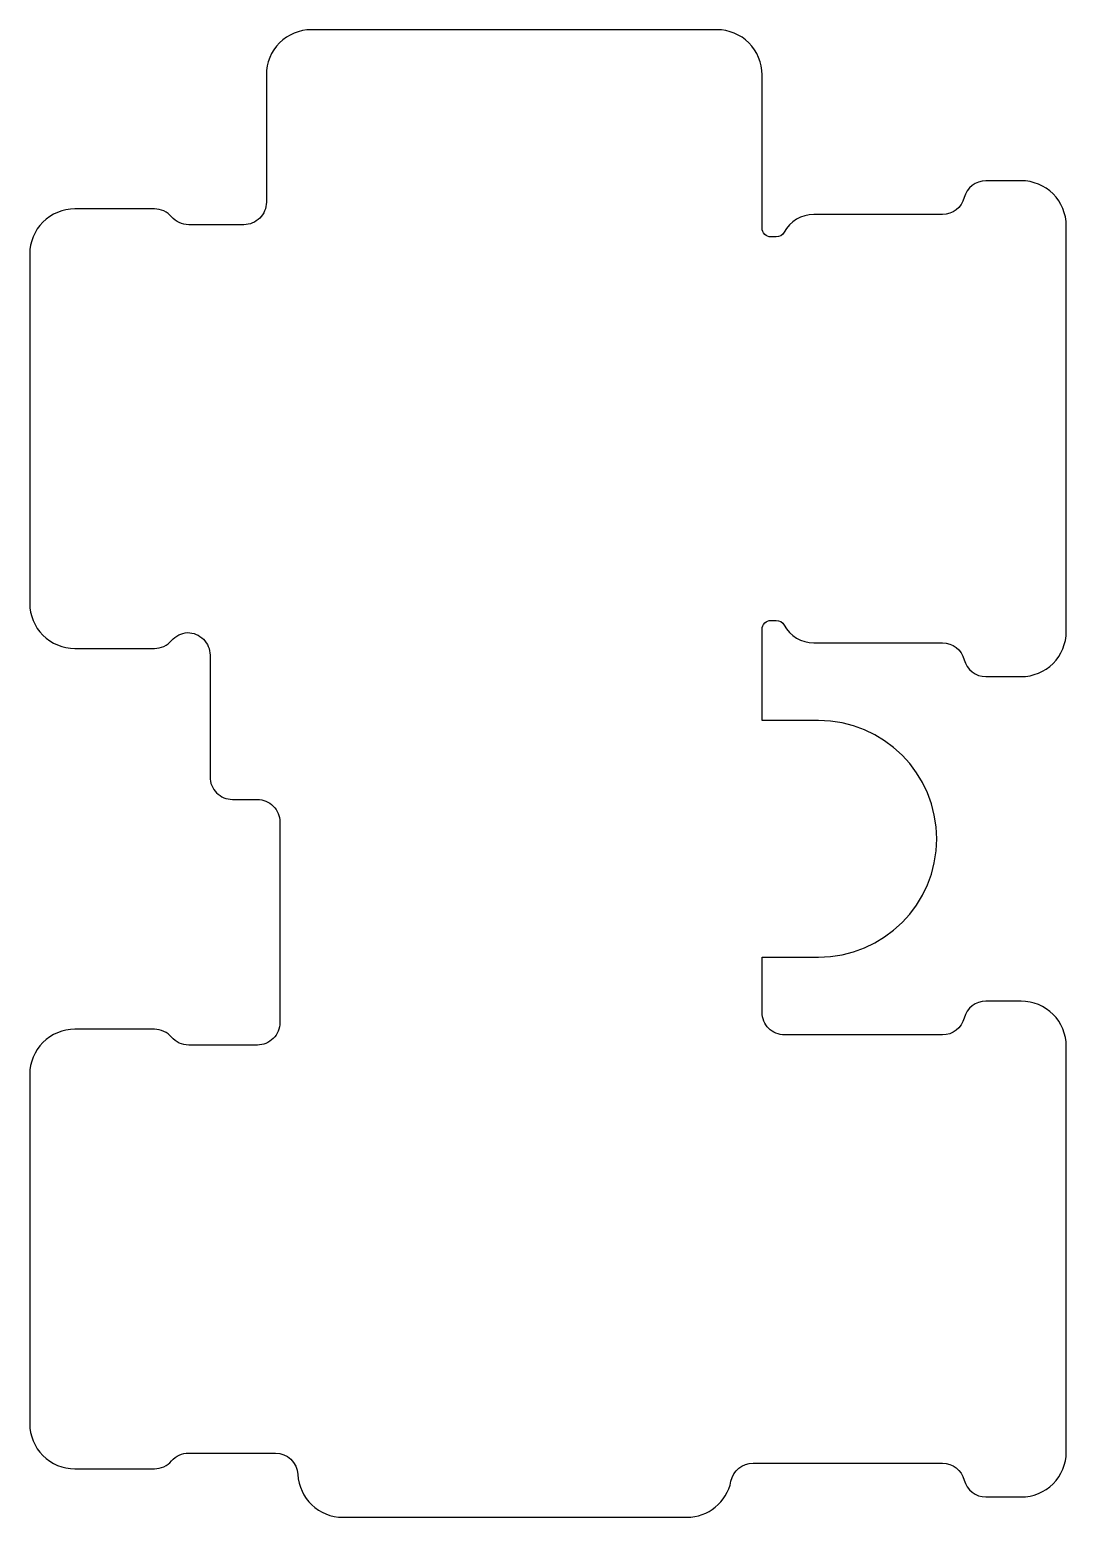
# Model space of a CAD drawing. Extents: x 505.6 to 551.6, y 466.9 to 532.9.
import ezdxf

# ---------------------------------------------------------------- set-up
doc = ezdxf.new("R2010")
doc.units = 0
doc.layers.get('0').update_dxf_attribs({"linetype": 'CONTINUOUS'})

msp = doc.modelspace()

# ---------------------------------------------------------------- linework, layer by layer
at = {"color": 7, "linetype": 'CONTINUOUS'}
msp.add_lwpolyline([(512.626, 506.114, -0.414214), (513.626, 505.114), (513.626, 499.714, 0.414214), (514.626, 498.714), (515.726, 498.714, -0.414214), (516.726, 497.714), (516.726, 488.814, -0.414214), (515.726, 487.814), (512.679, 487.814, -0.219217), (511.92, 488.164, 0.219217), (511.16, 488.514), (507.626, 488.514, 0.414214), (505.626, 486.514), (505.626, 471.014, 0.414214), (507.626, 469.014), (511.16, 469.014, 0.219217), (511.92, 469.364, -0.219217), (512.679, 469.714), (516.526, 469.714, -0.399638), (517.524, 468.764, 0.399638), (519.522, 466.864), (534.786, 466.864, 0.356394), (536.746, 468.464, -0.356394), (537.726, 469.264), (546.126, 469.264, -0.341999), (547.094, 468.514, 0.341999), (548.062, 467.764), (549.626, 467.764, 0.414214), (551.626, 469.764), (551.626, 487.764, 0.414214), (549.626, 489.764), (548.062, 489.764, 0.341999), (547.094, 489.014, -0.341999), (546.126, 488.264), (539.126, 488.264, -0.414214), (538.126, 489.264), (538.126, 491.714), (540.626, 491.714, 1), (540.626, 502.214), (538.126, 502.214), (538.126, 506.26, -0.414214), (538.526, 506.66), (538.754, 506.66, -0.275312), (539.106, 506.45, 0.275312), (540.425, 505.664), (546.126, 505.664, -0.341999), (547.094, 504.914, 0.341999), (548.062, 504.164), (549.626, 504.164, 0.414214), (551.626, 506.164), (551.626, 524.164, 0.414214), (549.626, 526.164), (548.062, 526.164, 0.341999), (547.094, 525.414, -0.341999), (546.126, 524.664), (540.425, 524.664, 0.275312), (539.106, 523.878, -0.275312), (538.754, 523.669), (538.526, 523.669, -0.414214), (538.126, 524.069), (538.126, 530.864, 0.414214), (536.126, 532.864), (518.126, 532.864, 0.414214), (516.126, 530.864), (516.126, 525.214, -0.414214), (515.126, 524.214), (512.679, 524.214, -0.219217), (511.92, 524.564, 0.219217), (511.16, 524.914), (507.626, 524.914, 0.414214), (505.626, 522.914), (505.626, 507.414, 0.414214), (507.626, 505.414), (511.16, 505.414, 0.219217), (511.92, 505.764, -0.205138), (512.626, 506.113)], format="xyb", dxfattribs=at)

doc.saveas('drawing.dxf')
